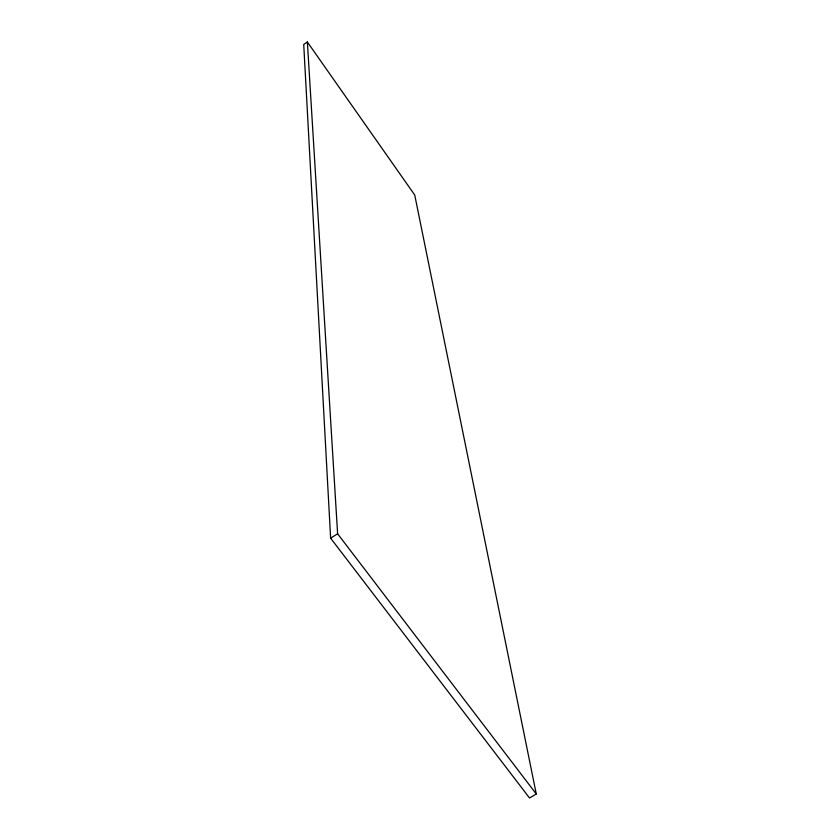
<?xml version="1.0" encoding="UTF-8"?>
<svg xmlns="http://www.w3.org/2000/svg" width="840" height="840" viewBox="0 0 840 840"><rect width="100%" height="100%" fill="white"/><g stroke="black" fill="none" stroke-linecap="round" stroke-linejoin="round"><path stroke-width="1.26" d="M307.367 42L303.723 44.457L330.624 538.188L529.536 798L536.277 793.989L414.74 195.037L307.367 42L337.617 533.799L536.277 793.989M330.624 538.188L337.617 533.799"/></g></svg>
